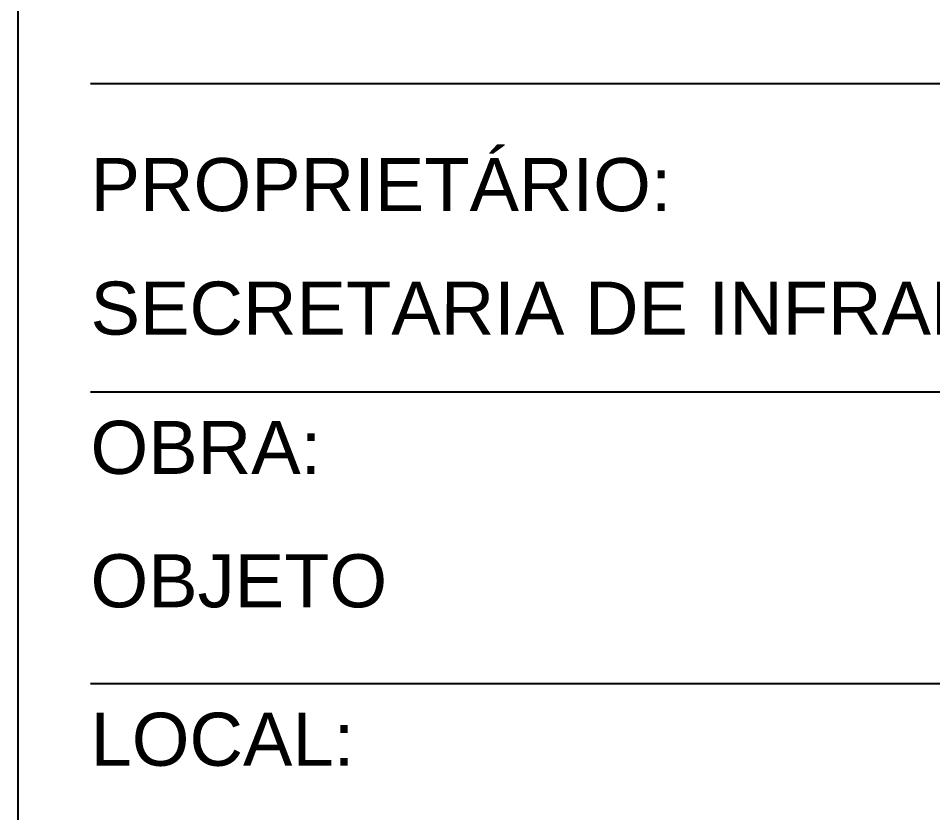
# Model space of a CAD drawing. Header units: millimetres. Extents: x 0 to 687901, y 0 to 346525.
# Drawn here: x 6433.07 to 6458.39, y 3738.84 to 3760.84 of the extents above; entities that cross this region are included whole.
import ezdxf
from ezdxf.enums import TextEntityAlignment as Align

# ---------------------------------------------------------------- set-up
doc = ezdxf.new("R2010")
doc.units = ezdxf.units.MM
doc.layers.add('ARQ_Texto', color=7, linetype='Continuous')
doc.styles.add('ARIAL', font='arial.ttf')

msp = doc.modelspace()

# ---------------------------------------------------------------- linework, layer by layer
at = {"layer": 'ARQ_Texto'}
for p, q in [((6435.067, 3759.038), (6606.342, 3759.038)), ((6435.067, 3750.497), (6606.342, 3750.497)), ((6435.067, 3742.413), (6606.341, 3742.413))]:
    msp.add_line(p, q, dxfattribs=at)
msp.add_lwpolyline([(6608.067, 3693.024), (6433.067, 3693.024), (6433.067, 3782.041), (6608.067, 3782.041)], close=True, dxfattribs=at)

# ---------------------------------------------------------------- texts
at = {"layer": 'ARQ_Texto', "style": 'ARIAL'}
for s, p in [('PROPRIETÁRIO:', (6435.068, 3756.236)), ('SECRETARIA DE INFRAESTRUTURA E LOGÍSTICA ', (6435.068, 3752.814)), ('OBRA:', (6435.068, 3748.957)), ('OBJETO', (6435.068, 3745.262)), ('LOCAL:', (6435.068, 3740.873))]:
    msp.add_text(s, height=1.47, rotation=359.9947, dxfattribs=at).set_placement(p, align=Align.MIDDLE_LEFT)

doc.saveas('drawing.dxf')
